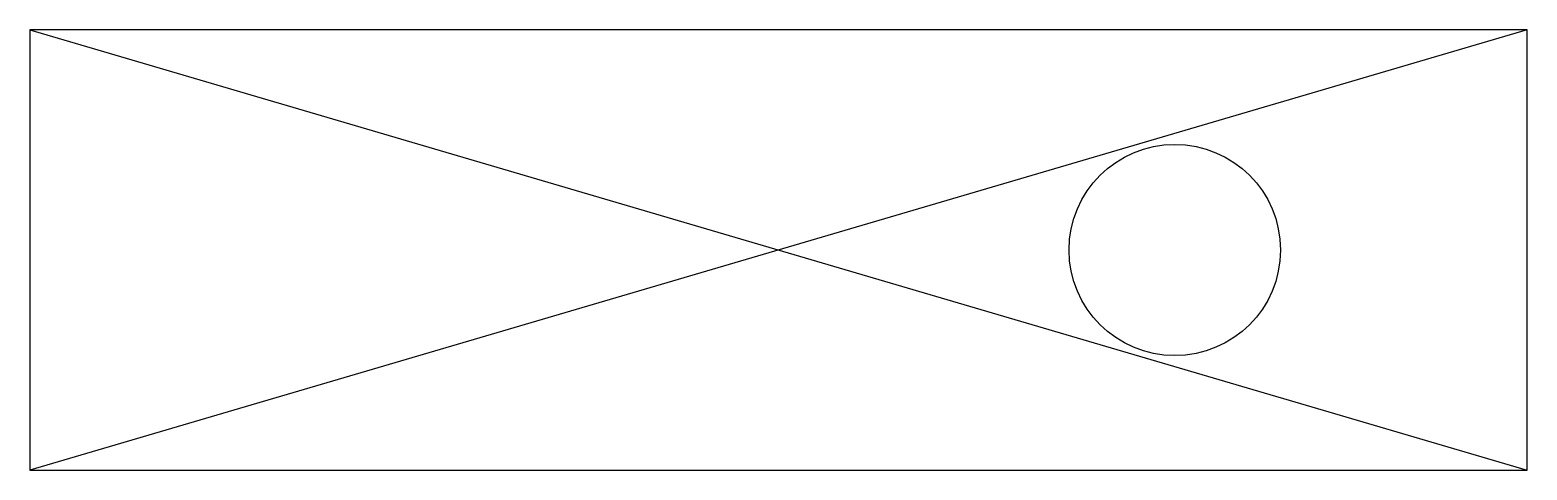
# Model space of a CAD drawing. Header units: millimetres. Extents: x -85 to 85, y -25 to 25.
import ezdxf

# ---------------------------------------------------------------- set-up
doc = ezdxf.new("R2010")
doc.units = ezdxf.units.MM
doc.layers.get('0').update_dxf_attribs({"linetype": 'CONTINUOUS'})

msp = doc.modelspace()

# ---------------------------------------------------------------- linework, layer by layer
for p, q in [((85, 25), (-85, 25)), ((-85, 25), (-85, -25)), ((85, 25), (-85, -25)), ((-85, 25), (85, -25)), ((85, -25), (85, 25)), ((-85, -25), (85, -25))]:
    msp.add_line(p, q)
msp.add_circle((45, 0), 12)

doc.saveas('drawing.dxf')
